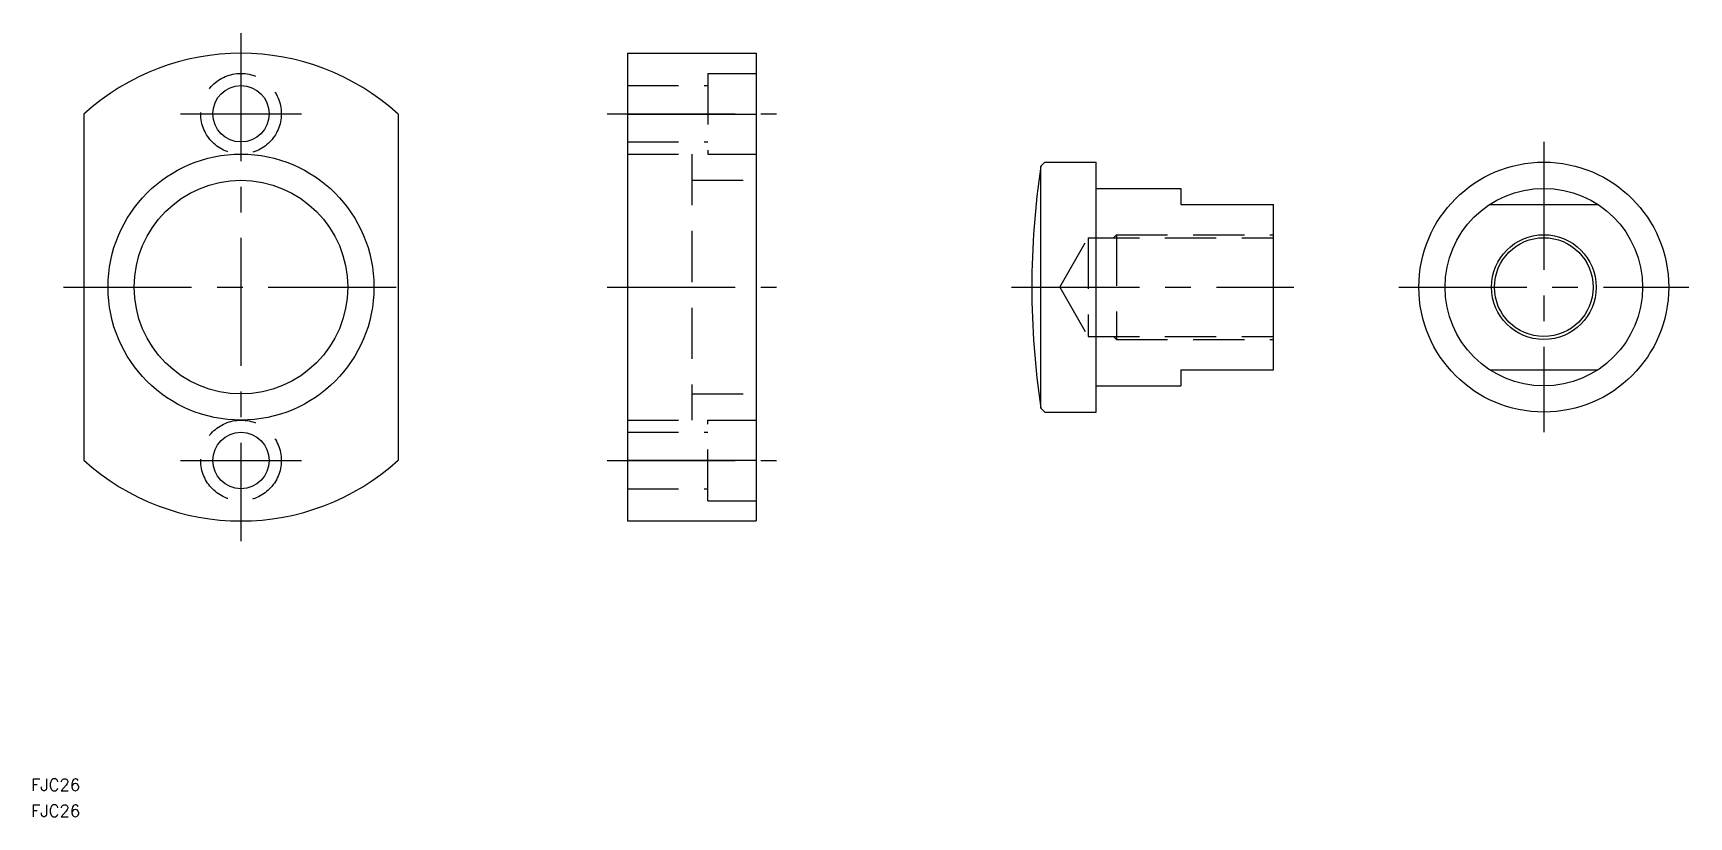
# Model space of a CAD drawing. Extents: x -52 to 359, y -131 to 63.
import ezdxf

# ---------------------------------------------------------------- set-up
doc = ezdxf.new("R2010")
doc.units = 0
doc.linetypes.add('CENTER', pattern=[50.8, 31.75, -6.35, 6.35, -6.35])
doc.linetypes.add('DASHED', pattern=[19.05, 12.7, -6.35])
doc.layers.get('0').update_dxf_attribs({"linetype": 'CONTINUOUS'})
doc.layers.add('CENTER', color=1, linetype='CENTER')
doc.styles.get("Standard").update_dxf_attribs({"font": 'txt.shx', "height": 3, "bigfont": 'bigfont.shx'})

# ---------------------------------------------------------------- blocks, each defined once
blk = doc.blocks.new('*U7')
at = {"color": 7, "linetype": 'CONTINUOUS'}
blk.add_text('FJC26', height=3, dxfattribs=at).set_placement((-52.1, -131.4))
blk = doc.blocks.new('*U8')
at = {"color": 7, "linetype": 'CONTINUOUS'}
blk.add_text('FJC26', height=3, dxfattribs=at).set_placement((-52.1, -124.95))

msp = doc.modelspace()

# ---------------------------------------------------------------- linework, layer by layer
at = {"color": 7, "linetype": 'CONTINUOUS'}
for p, q in [((95.87, 58), (95.87, -58)), ((95.87, 58), (127.87, 58)), ((127.87, 58), (127.87, -58)), ((-39, 42.93), (-39, -42.93)), ((39, 42.93), (39, -42.93)), ((95.87, 42.93), (127.87, 42.93)), ((198.49, 30), (199.49, 31)), ((198.49, -30), (198.49, 30)), ((199.49, 31), (212.22, 31)), ((95.87, 26.5), (95.87, 26.5)), ((212.22, 24.5), (233.22, 24.5)), ((233.22, 24.5), (233.22, 20.5)), ((233.22, 20.5), (256.22, 20.5)), ((256.22, -20.5), (256.22, 20.5)), ((309.85, 20.5), (336.68, 20.5)), ((95.87, 0), (95.87, 0)), ((233.22, -20.5), (256.22, -20.5)), ((233.22, -20.5), (233.22, -24.5)), ((309.85, -20.5), (336.68, -20.5)), ((212.22, -24.5), (233.22, -24.5)), ((198.49, -30), (199.49, -31)), ((199.49, -31), (212.22, -31)), ((95.87, -42.93), (127.87, -42.93)), ((95.87, -58), (127.87, -58))]:
    msp.add_line(p, q, dxfattribs=at)
at = {"color": 3, "linetype": 'DASHED'}
for p, q in [((95.87, 50), (115.87, 50)), ((115.87, 53), (115.87, 33)), ((115.87, 53), (127.87, 53)), ((95.87, 36), (115.87, 36)), ((95.87, 33), (111.87, 33)), ((111.87, 33), (111.87, -33)), ((115.87, 33), (127.87, 33)), ((111.87, 26.5), (127.87, 26.5)), ((216.47, 12.25), (217.22, 13)), ((217.22, 13), (256.22, 13)), ((217.22, 13), (217.22, -13)), ((203.15, 0), (210.22, 12.25)), ((210.22, 12.25), (256.22, 12.25)), ((210.22, 12.25), (210.22, -12.25)), ((203.15, 0), (210.22, -12.25)), ((210.22, -12.25), (256.22, -12.25)), ((216.47, -12.25), (217.22, -13)), ((217.22, -13), (256.22, -13)), ((111.87, -26.5), (127.87, -26.5)), ((95.87, -33), (111.87, -33)), ((95.87, -36), (115.87, -36)), ((115.87, -53), (115.87, -33)), ((115.87, -33), (127.87, -33)), ((95.87, -50), (115.87, -50)), ((115.87, -53), (127.87, -53))]:
    msp.add_line(p, q, dxfattribs=at)
msp.add_line((212.22, -31), (212.22, 31))
for centre in [(0, 43), (0, -43)]:
    msp.add_circle(centre, 10, dxfattribs=at)
at = {"color": 7, "linetype": 'CONTINUOUS'}
for centre, radius in [((0, 43), 7), ((0, 0), 33), ((323.27, 0), 31), ((0, 0), 26.5), ((323.27, 0), 24.5), ((323.27, 0), 12.25), ((0, -43), 7)]:
    msp.add_circle(centre, radius, dxfattribs=at)
at = {"color": 3, "linetype": 'CONTINUOUS'}
msp.add_circle((323.27, 0), 13, dxfattribs=at)
for centre, radius, start, end in [((0, 0), 58, 47.7464, 132.2536), ((396.22, 0), 200, 171.3731, 188.6269), ((0, 0), 58, 227.7464, 312.2536)]:
    msp.add_arc(centre, radius, start, end)
at = {"layer": 'CENTER', "color": 1, "linetype": 'CENTER'}
for p, q in [((0, 63), (0, -63)), ((-15, 43), (15, 43)), ((90.87, 43), (132.87, 43)), ((323.27, 36), (323.27, -36)), ((-44.03, 0), (44.5, 0)), ((90.87, 0), (132.87, 0)), ((191.22, 0), (261.22, 0)), ((287.27, 0), (359.27, 0)), ((-15, -43), (15, -43)), ((90.87, -43), (132.87, -43))]:
    msp.add_line(p, q, dxfattribs=at)

# ---------------------------------------------------------------- block references
at = {"color": 7, "linetype": 'CONTINUOUS'}
for name in ['*U8', '*U7']:
    msp.add_blockref(name, (0, 0), dxfattribs=at)

doc.saveas('drawing.dxf')
